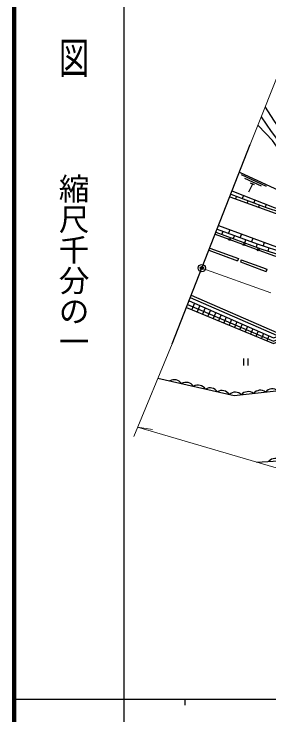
# Model space of a CAD drawing. Units: millimetres at full size, sheet at 1:1000; details may follow other scales. Extents: x 40000 to 680000, y 20000 to 380000.
# Drawn here: x 40000 to 81760, y 202409 to 317073 of the extents above; entities that cross this region are included whole.
import ezdxf
from ezdxf.enums import TextEntityAlignment as Align

# ---------------------------------------------------------------- set-up
doc = ezdxf.new("R2010")
doc.units = ezdxf.units.MM
doc.header["$LTSCALE"] = 1000
doc.header["$PDMODE"] = 32
doc.header["$PDSIZE"] = 500
doc.linetypes.add('CHAIN', pattern=[18.5, 12, -1.5, 3.5, -1.5])
for name, color, linetype, lineweight in [('M-BGD', 7, 'Continuous', 25), ('M-BMK', 2, 'CHAIN', 13), ('M-BMK-OTRS', 5, 'Continuous', 25), ('M-BMK-SRVR', 3, 'Continuous', 25), ('M-STR-HTXT', 7, 'Continuous', 13), ('M-TTL', 2, 'Continuous', 140), ('M-TTL-BAND', 7, 'Continuous', 25)]:
    doc.layers.add(name, color=color, linetype=linetype, lineweight=lineweight)
doc.layers.add('M-OTRS', color=6, linetype='Continuous')
doc.styles.add('@ＭＳ ゴシック', font='')
doc.styles.get('@ＭＳ ゴシック').set_extended_font_data('@MS Gothic')

msp = doc.modelspace()

# ---------------------------------------------------------------- linework, layer by layer
at = {"layer": 'M-BGD'}
for p, q in [((81344, 288869), (77258, 290754)), ((80537, 288910), (77814, 290168)), ((79050, 289267), (78421, 287905)), ((79368, 289120), (78732, 289413)), ((76459, 287274), (76294, 286840)), ((77569, 287381), (77393, 286919)), ((78328, 286563), (78174, 286160)), ((79431, 286650), (79263, 286208)), ((80197, 285852), (80055, 285479)), ((81292, 285919), (81132, 285497)), ((74210, 281550), (74026, 281052)), ((75360, 281775), (75148, 281203)), ((77239, 281091), (77024, 280510)), ((76086, 280857), (75897, 280346)), ((77962, 280163), (77769, 279640)), ((79118, 280406), (78900, 279816)), ((72054, 278794), (76739, 277059)), ((79838, 279470), (79660, 278926)), ((80976, 279730), (80789, 279159)), ((81739, 278847), (81554, 278284)), ((71908, 278422), (76600, 276683)), ((76739, 277059), (76600, 276683)), ((77208, 276885), (77069, 276510)), ((81430, 275354), (81306, 274974)), ((69549, 269770), (69108, 268731)), ((70420, 269390), (69984, 268365)), ((71290, 269010), (70861, 268000)), ((72161, 268629), (71738, 267634)), ((73031, 268249), (72615, 267268)), ((73902, 267868), (73492, 266903)), ((74773, 267488), (74369, 266537)), ((75643, 267108), (75245, 266171)), ((76514, 266727), (76122, 265806)), ((77384, 266347), (76999, 265440)), ((78255, 265967), (77876, 265074)), ((79125, 265586), (78753, 264709)), ((79996, 265206), (79630, 264343)), ((80867, 264825), (80506, 263978)), ((81737, 264445), (81383, 263612)), ((77612, 260721), (77612, 259603)), ((78279, 260721), (78279, 259603))]:
    msp.add_line(p, q, dxfattribs=at)
for points in [[(89110, 286077), (88663, 288159), (87366, 292125), (86160, 294470), (84563, 296803), (82550, 299702), (81214, 301819)], [(80499, 300263), (82140, 297864), (84192, 295108), (85118, 293615), (86271, 291810), (87305, 288932), (87700, 285648)], [(86238, 286906), (86426, 289560), (84218, 293391), (83101, 295280), (82346, 296395), (81229, 297531), (79950, 298875)], [(76927, 291203), (86238, 286906), (87460, 285575)], [(111323, 277900), (106675, 278686), (101473, 279787), (96561, 281036), (90078, 282927), (82655, 285384), (75713, 288110)], [(75348, 287183), (86087, 283295), (92846, 281215), (99170, 279472), (109207, 277445), (111259, 277304), (111582, 277461), (112650, 277638), (113807, 280672), (111260, 280470), (110297, 278980), (106832, 279467), (98545, 281009), (85858, 285087), (89543, 286209), (92713, 286985), (97225, 286223), (102174, 284412), (106617, 284315), (108514, 282946), (110297, 278980)], [(75524, 287630), (81276, 285442), (90670, 282348), (97374, 280439), (100675, 279612), (106797, 278283), (111582, 277461)], [(75524, 287630), (81276, 285442), (90670, 282348), (97374, 280439), (100675, 279612), (106797, 278283), (111582, 277461)], [(73492, 282456), (82996, 278994), (89307, 277065), (96938, 274973), (103202, 273563), (107181, 272673)], [(72943, 281059), (82519, 277570), (88889, 275624), (96575, 273516), (102900, 272093), (108957, 270963), (108979, 270959)], [(73081, 281409), (80403, 278645), (89698, 275730), (96210, 273951), (101893, 272627), (109208, 271349)], [(73272, 281897), (79829, 279473), (84446, 277959), (90427, 276202), (97958, 274219), (103430, 272906), (108269, 271962)], [(73272, 281897), (79829, 279473), (84446, 277959), (90427, 276202), (97958, 274219), (103430, 272906), (108269, 271962)], [(77069, 276510), (80553, 275219), (81306, 274974)], [(77208, 276885), (80685, 275597), (81430, 275354)], [(68877, 270706), (83015, 264545), (85471, 265508), (100488, 262038), (103334, 261412)], [(69023, 271076), (83023, 264975), (85441, 265922), (100575, 262425), (103426, 261798)], [(68424, 269552), (82476, 263583), (85591, 264790), (100845, 261065)], [(68424, 269552), (82476, 263583), (85591, 264790), (100845, 261065)], [(68662, 270158), (82523, 264102), (85400, 265141), (95473, 262766), (100848, 261572)], [(68243, 269091), (82485, 263152), (85902, 264516), (95366, 261859), (100842, 260559)], [(63560, 257488), (76044, 254649), (102492, 257598)], [(79739, 243791), (100833, 245015), (103739, 239316)]]:
    msp.add_lwpolyline(points, dxfattribs=at)
for centre in [(75282, 280207), (77631, 279351), (79980, 278495)]:
    msp.add_circle(centre, 150, dxfattribs=at)
for centre, start, end in [((66255, 255812), 33.21558, 121.16179), ((68205, 255369), 33.21558, 121.16179), ((70155, 254925), 33.21558, 121.16179), ((72106, 254482), 33.21558, 121.16179), ((82318, 254306), 52.38981, 140.33602), ((74056, 254038), 33.21558, 121.16179), ((76237, 253768), 44.7104, 132.65661), ((78342, 253863), 52.38981, 140.33602), ((80330, 254084), 52.38981, 140.33602), ((82794, 242930), 49.34945, 137.29565)]:
    msp.add_arc(centre, 1440, start, end, dxfattribs=at)
at = {"layer": 'M-BMK'}
msp.add_lwpolyline([(70764, 275511), (85148, 270331), (87692, 269413), (95712, 267168), (102176, 265756), (110493, 264292), (115002, 263736), (120635, 263115), (127850, 262590), (134666, 262308), (142444, 262039), (148289, 262044), (159548, 262281), (168920, 262460), (186828, 262726), (202846, 263690), (206748, 264090), (214130, 265015), (229240, 267604), (241679, 270402), (253081, 273394), (261866, 275875)], dxfattribs=at)
at = {"layer": 'M-BMK-OTRS'}
msp.add_line((65889, 263096), (78699, 295714), dxfattribs=at)
at = {"layer": 'M-BMK-SRVR'}
msp.add_circle((70764, 275511), 600, dxfattribs=at)
at = {"layer": 'M-OTRS'}
msp.add_point((70764, 275511), dxfattribs=at)
at = {"layer": 'M-STR-HTXT'}
for p, q in [((78699, 295714), (91280, 327496)), ((65889, 263096), (59614, 247989)), ((60228, 249466), (62658, 249115))]:
    msp.add_line(p, q, dxfattribs=at)
msp.add_lwpolyline([(60228, 249466), (83888, 242584), (93832, 240033), (102683, 238268), (114944, 236533), (119118, 236318), (158202, 235105), (204152, 233548)], dxfattribs=at)
at = {"layer": 'M-TTL'}
msp.add_line((40000, 380000), (40000, 20000), dxfattribs=at)
at = {"layer": 'M-TTL-BAND'}
for p, q in [((58000, 370000), (58000, 20000)), ((40000, 205000), (579000, 205000)), ((68000, 205000), (68000, 204000))]:
    msp.add_line(p, q, dxfattribs=at)

# ---------------------------------------------------------------- texts
at = {"layer": 'M-TTL-BAND', "style": '@ＭＳ ゴシック', "width": 1.4}
msp.add_text('平  面  図', height=3666, rotation=270, dxfattribs=at).set_placement((49777, 306475), align=Align.MIDDLE_RIGHT)
at = {"layer": 'M-TTL-BAND', "style": '@ＭＳ ゴシック'}
msp.add_text('縮尺千分の一', height=3666, rotation=270, dxfattribs=at).set_placement((49777, 261030), align=Align.MIDDLE_RIGHT)

doc.saveas('drawing.dxf')
